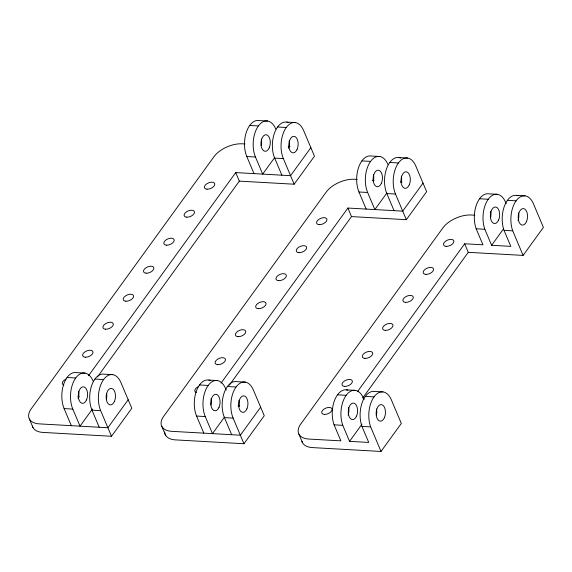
<?xml version="1.0" encoding="UTF-8"?>
<svg xmlns="http://www.w3.org/2000/svg" width="572" height="572" viewBox="0 0 572 572"><rect width="100%" height="100%" fill="white"/><g stroke="black" fill="none" stroke-linecap="round" stroke-linejoin="round"><path stroke-width="0.86" d="M88.546 375.682L235.728 172.587L290.555 175.675L310.853 147.669M97.39 376.998L239.339 181.131L294.165 184.213L314.464 156.206L303.639 130.58A22.115 12.412 -86.8 0 0 286.272 127.499L277.592 127.013M92.507 408.93L80.016 426.169L72.801 409.08A22.115 12.412 -86.8 0 1 75.733 377.992L67.046 377.506M274.653 157.586L262.684 174.102L255.47 157.021A22.115 12.412 -86.8 0 1 258.401 125.933L249.721 125.44M128.185 399.728L107.886 427.734L39.354 423.881A22.115 12.048 -22.9 0 1 31.224 408.844L213.899 156.778A22.115 12.048 -22.9 0 1 242.321 143.808L244.988 143.958M32.432 426.126A22.115 12.048 -22.9 0 0 42.964 432.418L111.497 436.279L131.789 408.272L120.964 382.647A22.115 12.412 -86.8 0 0 103.596 379.565L94.916 379.072M221.028 383.126L347.898 208.051L402.724 211.139L423.023 183.133M229.351 385.156L351.508 216.595L406.334 219.684L426.633 191.677L415.808 166.044A22.115 12.412 -86.8 0 0 398.441 162.963L389.761 162.477M224.453 417.11L212.484 433.626L205.262 416.545A22.115 12.412 -86.8 0 1 208.194 385.449L199.514 384.963M386.829 193.05L374.86 209.574L367.639 192.485A22.115 12.412 -86.8 0 1 370.57 161.397L361.89 160.911M260.646 407.192L240.354 435.199L171.822 431.338A22.115 12.048 -22.9 0 1 163.692 416.302L326.069 192.249A22.115 12.048 -22.9 0 1 354.49 179.272L357.157 179.422M164.679 431.989A22.115 12.048 -22.9 0 0 175.425 439.882L243.958 443.736L264.257 415.73L253.432 390.104A22.115 12.412 -86.8 0 0 236.064 387.022L227.384 386.536M357.521 391.627L464.671 243.779L482.947 244.809L476.176 228.793A22.158 12.434 -86.8 0 1 476.326 205.126A22.158 12.434 -86.8 0 1 488.474 193.801L497.154 194.287M362.698 398.005L468.275 252.323L523.101 255.405L543.4 227.399L533.025 202.838A22.158 12.434 -86.8 0 0 516.108 200.829L507.428 200.336M364.092 399.721L363.077 397.318A22.158 12.434 -86.8 0 0 346.16 395.309A22.158 12.434 -86.8 0 0 342.778 425.325L349.549 441.348L362.04 424.109M506.17 203.675L505.155 201.272A22.158 12.434 -86.8 0 0 488.238 199.256A22.158 12.434 -86.8 0 0 484.856 229.279L491.627 245.295L503.596 228.779M301.966 441.305A22.115 12.048 -22.9 0 0 312.491 447.597L381.023 451.458L401.322 423.452L390.948 398.891A22.158 12.434 -86.8 0 0 374.031 396.875L365.351 396.389M267.689 121.028L259.009 120.542A22.115 12.412 -86.8 0 0 246.389 132.103A22.115 12.412 -86.8 0 0 246.789 156.528L254.004 173.616M286.879 122.115L295.56 122.601M288.216 146.389L289.961 146.489M379.858 156.499L371.178 156.013A22.115 12.412 -86.8 0 0 358.558 167.567A22.115 12.412 -86.8 0 0 358.959 191.999L366.173 209.08M399.049 157.579L407.729 158.065M246.789 156.528L255.47 157.021M288.467 122.587A22.115 12.412 -86.8 0 0 274.71 132.418A22.115 12.412 -86.8 0 0 274.66 158.101L283.34 158.587L294.165 184.213M372.258 180.273L374.038 180.373M400.386 181.86L402.13 181.953M516.344 195.374L525.024 195.86M358.959 191.999L367.639 192.485M400.636 158.051A22.115 12.412 -86.8 0 0 386.879 167.882A22.115 12.412 -86.8 0 0 386.829 193.565L395.509 194.051L406.334 219.684M479.558 198.77L488.238 199.256M474.81 215.201L471.257 215A22.115 12.048 -22.9 0 0 442.835 227.971L300.758 424.024A22.115 12.048 -22.9 0 0 308.887 439.053L340.869 440.855L334.098 424.839A22.158 12.434 -86.8 0 1 334.699 399.985A22.158 12.434 -86.8 0 1 347.926 390.211M476.176 228.793L484.856 229.279M517.874 195.731A22.158 12.434 -86.8 0 0 504.647 205.505A22.158 12.434 -86.8 0 0 504.046 230.359L512.726 230.845L523.101 255.405M491.627 245.295L510.817 246.375L504.046 230.359M85.021 373.094L76.341 372.608A22.115 12.412 -86.8 0 0 63.714 384.162A22.115 12.412 -86.8 0 0 64.114 408.594L71.336 425.675M112.891 374.667L104.211 374.174A22.115 12.412 -86.8 0 0 91.584 385.735A22.115 12.412 -86.8 0 0 91.985 410.16L99.206 427.248M208.809 380.065L217.489 380.552M245.359 382.125L236.672 381.638A22.115 12.412 -86.8 0 0 224.052 393.193A22.115 12.412 -86.8 0 0 224.453 417.624L231.674 434.706M346.396 389.854L355.076 390.34M382.947 391.906L374.267 391.42A22.158 12.434 -86.8 0 0 362.119 402.745A22.158 12.434 -86.8 0 0 361.969 426.412L368.74 442.428L349.549 441.348M337.48 394.816L346.16 395.309M77.706 396.889L79.451 396.982M238.009 405.913L239.754 406.013M64.114 408.594L72.801 409.08M91.985 410.16L100.665 410.653L111.497 436.279M210.389 380.537A22.115 12.412 -86.8 0 0 196.639 390.369A22.115 12.412 -86.8 0 0 196.582 416.051L205.262 416.545M224.453 417.624L233.133 418.111L243.958 443.736M334.098 424.839L342.778 425.325M361.969 426.412L370.649 426.898L381.023 451.458M464.671 243.779L468.275 252.323M386.829 193.565L394.044 210.653M347.898 208.051L351.508 216.595M274.66 158.101L281.874 175.182M235.728 172.587L239.339 181.131M298.934 434.227L302.545 442.771M226.247 390.161L225.561 388.531A22.115 12.412 -86.8 0 0 208.194 385.449M196.582 416.051L203.804 433.14M161.869 426.505L165.48 435.049M29.401 419.047L33.012 427.591M370.649 426.898A22.158 12.434 -86.8 0 1 374.031 396.875M376.498 408.987A8.294 4.655 -86.8 0 1 376.362 415.329M490.704 211.368A8.294 4.655 -86.8 0 1 490.576 217.71M512.726 230.845A22.158 12.434 -86.8 0 1 516.108 200.829M348.627 407.421A8.294 4.655 -86.8 0 1 348.091 415.065M518.575 212.941A8.294 4.655 -86.8 0 1 518.039 220.585M395.509 194.051A22.115 12.412 -86.8 0 1 398.441 162.963M370.57 161.397A22.115 12.412 -86.8 0 1 387.938 164.479M373.487 174.582A8.294 4.655 -86.8 0 1 373.352 180.916M401.351 176.147A8.294 4.655 -86.8 0 1 401.222 182.482M196.346 392.514A5.527 3.01 -22.9 0 1 198.541 386.543M233.133 418.111A22.115 12.412 -86.8 0 1 236.064 387.022M238.982 400.207A8.294 4.655 -86.8 0 1 238.853 406.542M211.111 398.634A8.294 4.655 -86.8 0 1 210.982 404.969M75.733 377.992A22.115 12.412 -86.8 0 1 93.093 381.074M283.34 158.587A22.115 12.412 -86.8 0 1 286.272 127.499M78.643 391.176A8.294 4.655 -86.8 0 1 78.107 398.813M258.401 125.933A22.115 12.412 -86.8 0 1 275.768 129.015M289.182 140.683A8.294 4.655 -86.8 0 1 288.653 148.32M261.311 139.11A8.294 4.655 -86.8 0 1 261.182 145.445M100.665 410.653A22.115 12.412 -86.8 0 1 103.596 379.565M106.635 393.414A8.294 4.655 -86.8 0 1 106.385 399.084M63.878 385.056A5.527 3.01 -22.9 0 1 66.08 379.079M498.605 220.106A8.294 4.655 -86.8 0 0 495.781 207.028A8.294 4.655 -86.8 0 0 490.633 218.69A8.294 4.655 -86.8 0 0 498.605 220.106M384.398 417.724A8.294 4.655 -86.8 0 0 381.574 404.647A8.294 4.655 -86.8 0 0 376.426 416.309A8.294 4.655 -86.8 0 0 384.398 417.724M356.528 416.151A8.294 4.655 -86.8 0 0 353.703 403.081A8.294 4.655 -86.8 0 0 348.555 414.736A8.294 4.655 -86.8 0 0 356.528 416.151M385.249 330.401A5.527 3.01 -22.9 0 0 393.014 325.368A5.527 3.01 -22.9 0 0 385.099 324.925A5.527 3.01 -22.9 0 0 385.249 330.401M446.139 246.375A5.527 3.01 -22.9 0 0 453.903 241.348A5.527 3.01 -22.9 0 0 445.988 240.905A5.527 3.01 -22.9 0 0 446.139 246.375M405.548 302.395A5.527 3.01 -22.9 0 0 413.313 297.361A5.527 3.01 -22.9 0 0 405.398 296.918A5.527 3.01 -22.9 0 0 405.548 302.395M425.847 274.388A5.527 3.01 -22.9 0 0 433.605 269.355A5.527 3.01 -22.9 0 0 425.69 268.911A5.527 3.01 -22.9 0 0 425.847 274.388M364.95 358.408A5.527 3.01 -22.9 0 0 372.715 353.374A5.527 3.01 -22.9 0 0 364.8 352.931A5.527 3.01 -22.9 0 0 364.95 358.408M344.659 386.415A5.527 3.01 -22.9 0 0 352.416 381.388A5.527 3.01 -22.9 0 0 344.508 380.938A5.527 3.01 -22.9 0 0 344.659 386.415M324.36 414.421A5.527 3.01 -22.9 0 0 332.125 409.395A5.527 3.01 -22.9 0 0 324.21 408.944A5.527 3.01 -22.9 0 0 324.36 414.421M526.476 221.671A8.294 4.655 -86.8 0 0 523.652 208.601A8.294 4.655 -86.8 0 0 518.504 220.256A8.294 4.655 -86.8 0 0 526.476 221.671M381.388 183.312A8.294 4.655 -86.8 0 0 378.564 170.234A8.294 4.655 -86.8 0 0 373.409 181.896A8.294 4.655 -86.8 0 0 381.388 183.312M319.226 224.653A5.527 3.01 -22.9 0 0 326.984 219.627A5.527 3.01 -22.9 0 0 319.076 219.183A5.527 3.01 -22.9 0 0 319.226 224.653M278.628 280.673A5.527 3.01 -22.9 0 0 286.393 275.64A5.527 3.01 -22.9 0 0 278.478 275.196A5.527 3.01 -22.9 0 0 278.628 280.673M258.337 308.68A5.527 3.01 -22.9 0 0 266.094 303.646A5.527 3.01 -22.9 0 0 258.179 303.203A5.527 3.01 -22.9 0 0 258.337 308.68M409.259 184.878A8.294 4.655 -86.8 0 0 406.435 171.807A8.294 4.655 -86.8 0 0 401.279 183.462A8.294 4.655 -86.8 0 0 409.259 184.878M298.927 252.667A5.527 3.01 -22.9 0 0 306.692 247.633A5.527 3.01 -22.9 0 0 298.777 247.19A5.527 3.01 -22.9 0 0 298.927 252.667M238.038 336.686A5.527 3.01 -22.9 0 0 245.803 331.653A5.527 3.01 -22.9 0 0 237.888 331.209A5.527 3.01 -22.9 0 0 238.038 336.686M217.739 364.693A5.527 3.01 -22.9 0 0 225.504 359.659A5.527 3.01 -22.9 0 0 217.589 359.216A5.527 3.01 -22.9 0 0 217.739 364.693M246.882 408.937A8.294 4.655 -86.8 0 0 244.058 395.867A8.294 4.655 -86.8 0 0 238.91 407.521A8.294 4.655 -86.8 0 0 246.882 408.937M219.012 407.364A8.294 4.655 -86.8 0 0 216.195 394.294A8.294 4.655 -86.8 0 0 211.039 405.956A8.294 4.655 -86.8 0 0 219.012 407.364M186.758 217.196A5.527 3.01 -22.9 0 0 194.523 212.169A5.527 3.01 -22.9 0 0 186.608 211.726A5.527 3.01 -22.9 0 0 186.758 217.196M207.057 189.189A5.527 3.01 -22.9 0 0 214.815 184.163A5.527 3.01 -22.9 0 0 206.9 183.712A5.527 3.01 -22.9 0 0 207.057 189.189M166.459 245.202A5.527 3.01 -22.9 0 0 174.224 240.176A5.527 3.01 -22.9 0 0 166.309 239.732A5.527 3.01 -22.9 0 0 166.459 245.202M146.16 273.209A5.527 3.01 -22.9 0 0 153.925 268.182A5.527 3.01 -22.9 0 0 146.01 267.739A5.527 3.01 -22.9 0 0 146.16 273.209M125.869 301.215A5.527 3.01 -22.9 0 0 133.626 296.189A5.527 3.01 -22.9 0 0 125.718 295.745A5.527 3.01 -22.9 0 0 125.869 301.215M105.57 329.222A5.527 3.01 -22.9 0 0 113.335 324.195A5.527 3.01 -22.9 0 0 105.42 323.752A5.527 3.01 -22.9 0 0 105.57 329.222M85.271 357.228A5.527 3.01 -22.9 0 0 93.036 352.202A5.527 3.01 -22.9 0 0 85.121 351.759A5.527 3.01 -22.9 0 0 85.271 357.228M297.09 149.414A8.294 4.655 -86.8 0 0 294.265 136.343A8.294 4.655 -86.8 0 0 289.11 147.998A8.294 4.655 -86.8 0 0 297.09 149.414M269.219 147.848A8.294 4.655 -86.8 0 0 266.395 134.77A8.294 4.655 -86.8 0 0 261.24 146.432A8.294 4.655 -86.8 0 0 269.219 147.848M86.544 399.907A8.294 4.655 -86.8 0 0 83.726 386.836A8.294 4.655 -86.8 0 0 78.571 398.491A8.294 4.655 -86.8 0 0 86.544 399.907M114.414 401.48A8.294 4.655 -86.8 0 0 111.597 388.402A8.294 4.655 -86.8 0 0 106.442 400.064A8.294 4.655 -86.8 0 0 114.414 401.48"/></g></svg>
